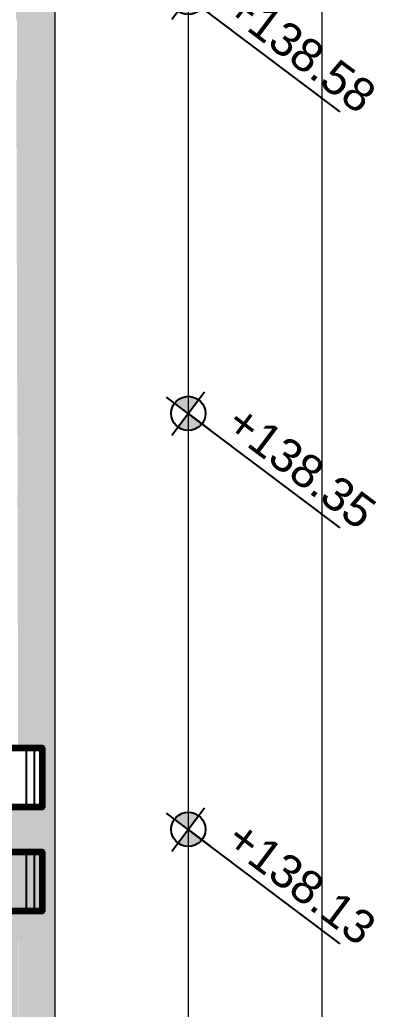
# Model space of a CAD drawing. Header units: inches. Extents: x 2 to 806, y 2 to 666.
# Drawn here: x 600.31 to 612.32, y 272.5 to 305.8 of the extents above; entities that cross this region are included whole.
import ezdxf
from ezdxf.enums import TextEntityAlignment as Align

# ---------------------------------------------------------------- set-up
doc = ezdxf.new("R2010")
doc.units = ezdxf.units.IN
doc.header["$MEASUREMENT"] = 0
doc.linetypes.add('ACAD_ISO04W100', pattern=[30, 24, -3, 0, -3])
for name, color, linetype in [('ASPHALT', 4, 'Continuous'), ('CL', 1, 'ACAD_ISO04W100'), ('pathway levels', 250, 'Continuous'), ('sec line', 252, 'ACAD_ISO04W100')]:
    doc.layers.add(name, color=color, linetype=linetype)
doc.styles.add('SDC-TEXT', font='arial.ttf')

# ---------------------------------------------------------------- blocks, each defined once
blk = doc.blocks.new('*U53')
for points in [[(0, 1.024, 0.414214), (-1.024, 0), (0, 0)], [(0, -1.024, 0.414214), (1.024, 0), (0, 0)]]:
    blk.add_hatch(color=256).paths.add_polyline_path(points)
for p, q in [((0, -1.622), (0, 1.622)), ((1.622, 0), (-1.622, 0)), ((0, 0), (1.622, 0)), ((11.385, 0), (1.622, 0))]:
    blk.add_line(p, q)
blk.add_circle((0, 0), 1.024)
at = {"style": 'SDC-TEXT'}
blk.add_attdef('LEVEL', text='', height=2, dxfattribs=at).set_placement((2.24, 2.532), align=Align.TOP_LEFT)
blk.add_attdef('T.O.C.', (2.24, -2.557), '', height=2, dxfattribs=at)
blk = doc.blocks.new('*U54')
for points in [[(0, 1.024, 0.414214), (-1.024, 0), (0, 0)], [(0, -1.024, 0.414214), (1.024, 0), (0, 0)]]:
    blk.add_hatch(color=256).paths.add_polyline_path(points)
for p, q in [((0, -1.622), (0, 1.622)), ((1.622, 0), (-1.622, 0)), ((0, 0), (1.622, 0)), ((11.385, 0), (1.622, 0))]:
    blk.add_line(p, q)
blk.add_circle((0, 0), 1.024)
at = {"style": 'SDC-TEXT'}
blk.add_attdef('LEVEL', text='', height=2, dxfattribs=at).set_placement((2.24, 2.532), align=Align.TOP_LEFT)
blk.add_attdef('T.O.C.', (2.24, -2.557), '', height=2, dxfattribs=at)
blk = doc.blocks.new('*U48')
for points in [[(0, 1.024, 0.414214), (-1.024, 0), (0, 0)], [(0, -1.024, 0.414214), (1.024, 0), (0, 0)]]:
    blk.add_hatch(color=256).paths.add_polyline_path(points)
for p, q in [((0, -1.622), (0, 1.622)), ((1.622, 0), (-1.622, 0)), ((0, 0), (1.622, 0)), ((11.385, 0), (1.622, 0))]:
    blk.add_line(p, q)
blk.add_circle((0, 0), 1.024)
at = {"style": 'SDC-TEXT'}
blk.add_attdef('LEVEL', text='', height=2, dxfattribs=at).set_placement((2.24, 2.532), align=Align.TOP_LEFT)
blk.add_attdef('T.O.C.', (2.24, -2.557), '', height=2, dxfattribs=at)

msp = doc.modelspace()

# ---------------------------------------------------------------- hatches: boundary and pattern name
at = {"linetype": 'ByBlock', "lineweight": 140, "transparency": 33554511}
h = msp.add_hatch(color=252, dxfattribs=at)
h.dxf.hatch_style = 1
h.paths.add_polyline_path([(601.492, 259.296), (601.49, 312.432, 0.414214), (592.49, 321.431), (565.777, 321.43), (565.714, 319.43), (572, 319.43), (592.49, 319.431, -0.138167), (598.476, 317.195, -0.116516), (598.653, 317.047, -0.106938), (600.01, 314.087, -0.042205), (600.021, 314.004), (600.195, 309.298), (600.188, 309.298), (600.188, 307.293), (600.192, 305.798), (600.217, 305.798), (600.217, 303.786), (600.197, 303.786), (600.231, 291.798), (600.243, 291.798), (600.243, 289.79), (600.236, 289.79), (600.26, 281.298), (601.07, 281.298), (601.07, 279.298), (599.491, 279.298), (599.491, 279.209), (599.491, 277.798), (599.492, 275.798), (599.492, 263.798), (599.492, 261.798), (599.492, 259.296, -0.131317), (598.026, 253.808), (577.993, 253.807), (577.993, 248.295), (577.992, 248.295), (577.992, 247.595), (570.741, 247.595), (563.607, 247.595), (556.741, 247.595), (551.241, 247.595), (549.607, 247.595), (542.741, 247.595), (542.741, 247.325), (540.743, 247.325), (540.743, 248.295), (540.193, 248.295), (540.193, 248.294), (540.191, 248.294), (540.191, 248.295), (539.793, 248.295), (539.793, 248.294), (539.791, 248.294), (539.791, 248.295), (539.241, 248.295), (539.241, 248.296), (539.243, 248.296), (539.791, 248.296), (539.791, 252.295), (533.193, 252.295), (533.193, 248.295), (533.608, 248.295), (533.608, 248.295), (533.607, 247.595), (528.741, 247.595), (523.241, 247.595), (521.607, 247.595), (515.792, 247.595, -0.4142), (515.292, 248.095), (515.292, 248.241), (508.853, 247.745), (508.902, 245.825, -0.049084), (513.678, 246.295), (588.54, 246.295, 0.413154)])
h.paths.add_polyline_path([(600.3, 263.798), (600.292, 265.307), (600.292, 263.798), (600.3, 261.807)], flags=16)
h.paths.add_polyline_path([(600.292, 265.307), (600.292, 267.298), (600.268, 275.798), (600.268, 267.298)], flags=16)
h.paths.add_polyline_path([(600.268, 275.798), (600.268, 277.798), (600.26, 279.298), (600.26, 277.798)], flags=16)
h.paths.add_polyline_path([(534.578, 250.167), (534.825, 250.159), (534.833, 250.405, 0.414214)], flags=16)
h.paths.add_polyline_path([(535.242, 250.141), (537.942, 250.048), (537.968, 250.787), (535.267, 250.88)], flags=24)
h.paths.add_polyline_path([(523.846, 248.178), (524.338, 247.472), (524.677, 247.707), (524.185, 248.414)], flags=25)
h.paths.add_polyline_path([(527.295, 248.178), (527.787, 247.472), (528.125, 247.707), (527.634, 248.414)], flags=25)
h.paths.add_polyline_path([(537.645, 248.178), (538.137, 247.472), (538.475, 247.707), (537.983, 248.414)], flags=24)
h.paths.add_polyline_path([(551.737, 248.182), (552.229, 247.475), (552.567, 247.711), (552.075, 248.417)], flags=25)
h.paths.add_polyline_path([(555.389, 248.132), (555.881, 247.426), (556.219, 247.661), (555.727, 248.368)], flags=25)
h.paths.add_polyline_path([(599.4, 263.2), (600.025, 262.302), (600.363, 262.538), (599.738, 263.436)], flags=25)
h.paths.add_polyline_path([(599.378, 266.716), (600.003, 265.818), (600.342, 266.053), (599.716, 266.951)], flags=25)
h.paths.add_polyline_path([(599.342, 277.145), (600.056, 276.12), (600.394, 276.355), (599.68, 277.381)], flags=25)
h.paths.add_polyline_path([(599.481, 294.502), (600.106, 293.604), (600.444, 293.84), (599.819, 294.738)], flags=25)

# ---------------------------------------------------------------- linework, layer by layer
at = {"color": 3, "linetype": 'ByBlock', "lineweight": 140}
for points in [[(599.491, 281.298), (601.07, 281.298), (601.07, 279.298), (599.491, 279.298)], [(599.491, 277.798), (601.07, 277.798), (601.07, 275.798), (599.491, 275.798)]]:
    msp.add_lwpolyline(points, close=True, dxfattribs=at)
at = {"layer": 'ASPHALT', "lineweight": 0}
for p, q in [((601.49, 312.432), (601.492, 259.296)), ((601.491, 312.431), (601.492, 259.295)), ((610.49, 312.432), (610.492, 259.296)), ((610.491, 312.431), (610.492, 259.296))]:
    msp.add_line(p, q, dxfattribs=at)
at = {"layer": 'CL', "lineweight": 0, "ltscale": 5}
for p in [(605.989, 328.432), (605.99, 328.431)]:
    msp.add_line(p, (605.992, 259.296), dxfattribs=at)
at = {"layer": 'sec line', "color": 6, "linetype": 'ByBlock'}
for p, q in [((600.53, 281.298), (600.53, 279.298)), ((600.8, 281.298), (600.8, 279.298)), ((601.07, 281.298), (601.07, 279.298)), ((600.53, 277.798), (600.53, 275.798)), ((600.8, 277.798), (600.8, 275.798)), ((601.07, 277.798), (601.07, 275.798))]:
    msp.add_line(p, q, dxfattribs=at)

# ---------------------------------------------------------------- block references
at = {"layer": 'pathway levels'}
ref = msp.add_blockref('*U53', (605.99, 306.548), dxfattribs=dict(at, xscale=0.5625047716006252, yscale=0.5625047716006252, zscale=0.5625047716006252, rotation=323.0408135014475))
ref.add_attrib('LEVEL', '+138.58', dxfattribs={"layer": '0', "height": 1.125, "rotation": 323.0408, "style": 'SDC-TEXT'}).set_placement((607.853, 306.929), align=Align.TOP_LEFT)
ref = msp.add_blockref('*U54', (605.991, 292.548), dxfattribs=dict(at, xscale=0.5625047716006252, yscale=0.5625047716006252, zscale=0.5625047716006252, rotation=323.0408135014475))
ref.add_attrib('LEVEL', '+138.35', dxfattribs={"layer": '0', "height": 1.125, "rotation": 323.0408, "style": 'SDC-TEXT'}).set_placement((607.854, 292.929), align=Align.TOP_LEFT)
ref = msp.add_blockref('*U48', (605.991, 278.548), dxfattribs=dict(at, xscale=0.5625047716006252, yscale=0.5625047716006252, zscale=0.5625047716006252, rotation=323.0408135014475))
ref.add_attrib('LEVEL', '+138.13', dxfattribs={"layer": '0', "height": 1.125, "rotation": 323.0408, "style": 'SDC-TEXT'}).set_placement((607.855, 278.929), align=Align.TOP_LEFT)

doc.saveas('drawing.dxf')
